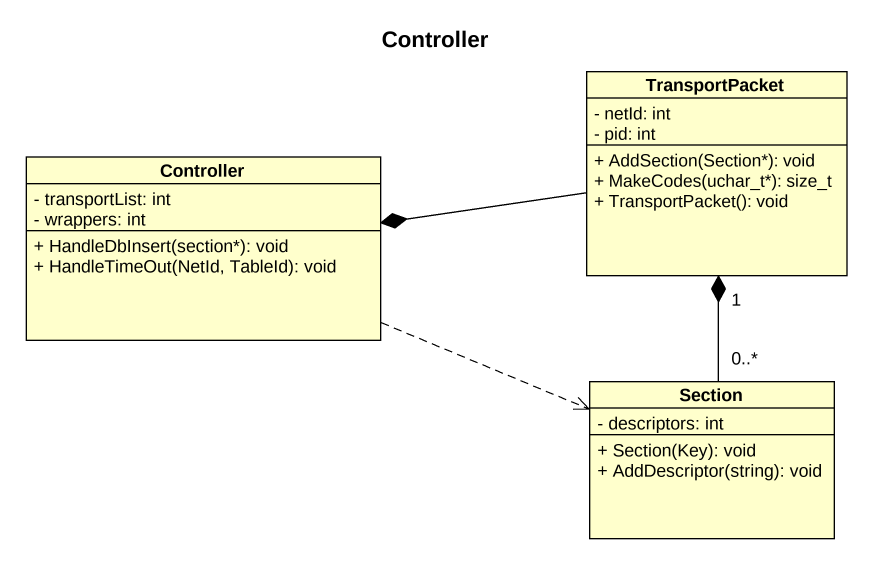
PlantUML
@startuml
title Controller
hide circle
hide empty members
skinparam classAttributeIconSize 0
class TransportPacket {
  - netId: int
  - pid: int
  + AddSection(Section*): void
  + MakeCodes(uchar_t*): size_t
  + TransportPacket(): void
}
class Controller {
  - transportList: int
  - wrappers: int
  + HandleDbInsert(section*): void
  + HandleTimeOut(NetId, TableId): void
}
class Section {
  - descriptors: int
  + Section(Key): void
  + AddDescriptor(string): void
}
TransportPacket -left-* Controller
Controller -right- TransportPacket
Controller .right.> Section
Section "0..*" -up-* "1" TransportPacket
@enduml
